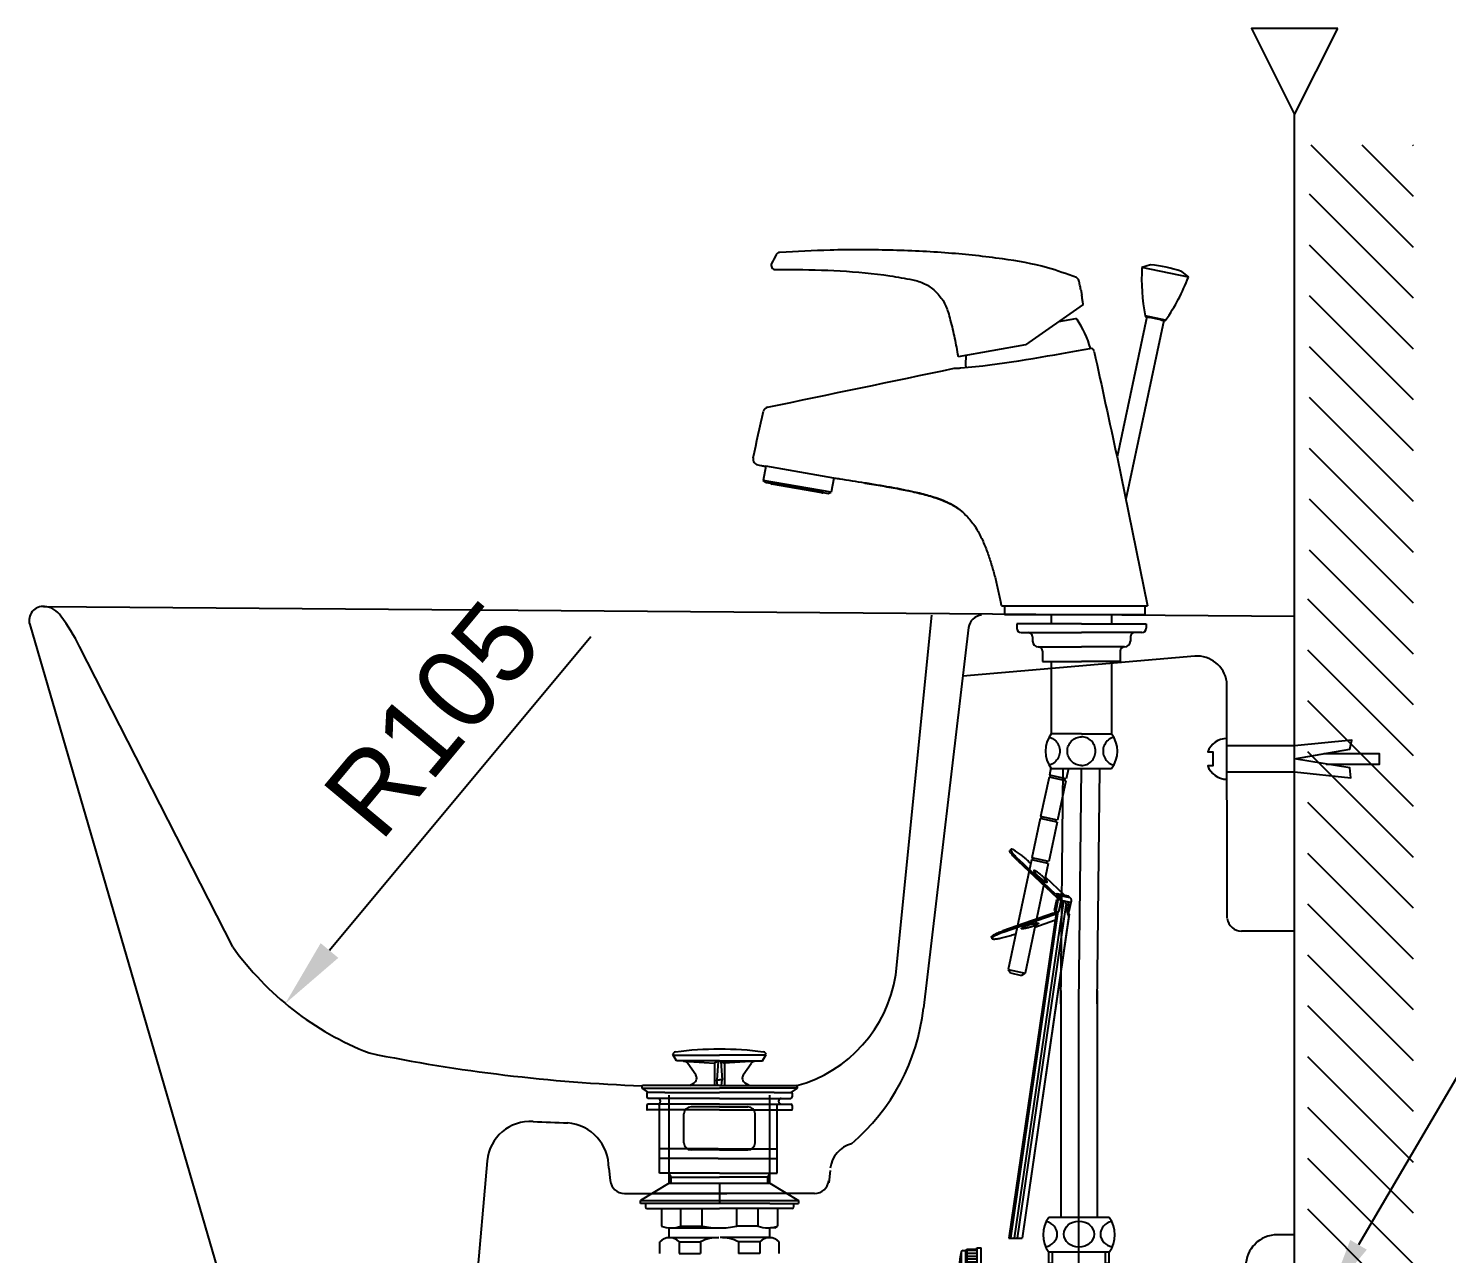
# Model space of a CAD drawing. Header units: millimetres. Extents: x 9101 to 11526, y -274 to 3156.
# Drawn here: x 10554.7 to 11047.8, y 1092 to 1518.1 of the extents above; entities that cross this region are included whole.
import ezdxf
from ezdxf.lldxf.tags import DXFTag

# ---------------------------------------------------------------- set-up
doc = ezdxf.new("R2010")
doc.units = ezdxf.units.MM
doc.header["$LTSCALE"] = 0.2
for name, color, linetype in [('1', 2, 'CENTER'), ('2', 2, 'HIDDEN'), ('3', 3, 'Continuous'), ('6', 6, 'Continuous'), ('7', 7, 'Continuous'), ('DEFAULT', 7, 'Continuous'), ('MAIN', 7, 'Continuous')]:
    doc.layers.add(name, color=color, linetype=linetype)
doc.styles.add('h', font='', dxfattribs={"height": 28})
doc.styles.get('h').set_extended_font_data('Haansoft Batang')
tags = doc.linetypes.add('CENTER', pattern=[50.8, 31.75, -6.35, 6.35, -6.35]).pattern_tags.tags
tags[10:11] = [DXFTag(74, 4), DXFTag(75, 0), DXFTag(340, '0'), DXFTag(46, 1.0), DXFTag(50, 0.0), DXFTag(44, 0.0), DXFTag(45, 0.0)]
tags[8:9] = [DXFTag(74, 4), DXFTag(75, 0), DXFTag(340, '0'), DXFTag(46, 1.0), DXFTag(50, 0.0), DXFTag(44, 0.0), DXFTag(45, 0.0)]
tags[6:7] = [DXFTag(74, 4), DXFTag(75, 0), DXFTag(340, '0'), DXFTag(46, 1.0), DXFTag(50, 0.0), DXFTag(44, 0.0), DXFTag(45, 0.0)]
tags[4:5] = [DXFTag(74, 4), DXFTag(75, 0), DXFTag(340, '0'), DXFTag(46, 1.0), DXFTag(50, 0.0), DXFTag(44, 0.0), DXFTag(45, 0.0)]
tags = doc.linetypes.add('HIDDEN', pattern=[9.525, 6.35, -3.175]).pattern_tags.tags
tags[6:7] = [DXFTag(74, 4), DXFTag(75, 0), DXFTag(340, '0'), DXFTag(46, 1.0), DXFTag(50, 0.0), DXFTag(44, 0.0), DXFTag(45, 0.0)]
tags[4:5] = [DXFTag(74, 4), DXFTag(75, 0), DXFTag(340, '0'), DXFTag(46, 1.0), DXFTag(50, 0.0), DXFTag(44, 0.0), DXFTag(45, 0.0)]
doc.dimstyles.new('AM_ISO$4', dxfattribs={"dimtxt": 28, "dimasz": 24, "dimexe": 10, "dimexo": 0, "dimgap": 10, "dimtad": 1, "dimdec": 0, "dimdsep": 46, "dimtxsty": 'h', "dimcen": -5, "dimclrd": 256, "dimclre": 256, "dimclrt": 256, "dimadec": 0, "dimazin": 2, "dimtp": 0.1, "dimtm": 0.1, "dimtfac": 0.71, "dimtdec": 0, "dimtmove": 0, "dimatfit": 3, "dimfxl": 0, "dimlwd": -1, "dimlwe": -1, "dimarcsym": 0})

# ---------------------------------------------------------------- blocks, each defined once
blk = doc.blocks.new('A$C23220288')
at = {"layer": '6', "color": 0}
for p, q in [((45.53, 145), (45.53, 66)), ((51.88, 15.29), (51.88, 145)), ((58.23, 145), (58.23, 66)), ((58.23, 66), (41.38, 66)), ((62.38, 66), (58.23, 66)), ((126.88, 60), (120.88, 60)), ((126.88, 0), (126.88, 60)), ((11.56, 54.5), (12.38, 54.5)), ((12.38, 54.5), (12.88, 55)), ((12.38, 54.5), (12.38, 30)), ((12.88, 55), (12.88, 30)), ((12.88, 55), (16.08, 55)), ((12.88, 54.59), (16.38, 54.59)), ((16.38, 55.5), (17.88, 55.5)), ((16.38, 55.3), (16.38, 55.5)), ((16.38, 55.3), (16.38, 30)), ((17.88, 54.5), (17.88, 55.5)), ((17.88, 30), (17.88, 54.5)), ((10.97, 54), (10.97, 30)), ((12.88, 53.59), (16.38, 53.59)), ((12.88, 52.59), (16.38, 52.59)), ((12.88, 51.59), (16.38, 51.59)), ((12.88, 50.59), (16.38, 50.59)), ((12.88, 49.59), (16.38, 49.59)), ((41.38, 46.5), (41.38, 54)), ((62.38, 54), (41.38, 54)), ((42.63, 50), (41.38, 50)), ((42.63, 50), (41.38, 47.83)), ((42.63, 50), (42.63, 54)), ((61.13, 50), (61.13, 54)), ((62.38, 50), (61.13, 50)), ((61.13, 50), (62.38, 47.83)), ((62.38, 46.09), (62.38, 54)), ((12.88, 48.59), (16.38, 48.59)), ((12.88, 47.59), (16.38, 47.59)), ((12.88, 46.59), (16.38, 46.59)), ((12.88, 45.59), (16.38, 45.59)), ((12.88, 44.59), (16.38, 44.59)), ((109.88, 49), (109.88, 11)), ((12.88, 43.59), (16.38, 43.59)), ((12.88, 42.59), (16.38, 42.59)), ((12.88, 41.59), (16.38, 41.59)), ((12.88, 40.59), (16.38, 40.59)), ((12.88, 39.59), (16.38, 39.59)), ((27.86, 41.32), (27.3, 40.36)), ((35.97, 42), (35.97, 42.72)), ((35.97, 18), (35.97, 42)), ((36.88, 42), (35.97, 42)), ((36.88, 41.25), (35.97, 41.25)), ((36.88, 41.25), (38.18, 42.19)), ((36.88, 41.25), (36.88, 42)), ((79.88, 39.25), (79.88, 42)), ((109.88, 40.25), (79.88, 40.25)), ((137.88, 40.25), (126.88, 40.25)), ((126.88, 39.63), (126.88, 20.37)), ((128.38, 39.25), (127.38, 40.25)), ((128.38, 19.75), (128.38, 40.25)), ((138.88, 39.25), (137.88, 40.25)), ((12.88, 38.59), (16.38, 38.59)), ((12.88, 37.59), (16.38, 37.59)), ((12.88, 36.59), (16.38, 36.59)), ((12.88, 35.59), (16.38, 35.59)), ((12.88, 34.59), (16.38, 34.59)), ((22.97, 34.75), (17.88, 34.75)), ((22.97, 35.73), (22.97, 34.75)), ((22.97, 34.75), (22.97, 25.25)), ((79.88, 39.25), (79.88, 20.75)), ((128.38, 39.25), (138.88, 39.25)), ((138.76, 20.75), (138.76, 39.25)), ((150.42, 30), (0, 30)), ((10.97, 6), (10.97, 30)), ((12.38, 5.5), (12.38, 30)), ((12.88, 33.59), (16.38, 33.59)), ((12.88, 32.59), (16.38, 32.59)), ((12.88, 31.59), (16.38, 31.59)), ((12.88, 30.59), (16.38, 30.59)), ((12.88, 5), (12.88, 30)), ((16.38, 4.7), (16.38, 30)), ((17.88, 4.5), (17.88, 30)), ((12.88, 29.41), (16.38, 29.41)), ((12.88, 28.41), (16.38, 28.41)), ((12.88, 27.41), (16.38, 27.41)), ((12.88, 26.41), (16.38, 26.41)), ((12.88, 25.41), (16.38, 25.41)), ((22.97, 25.25), (17.88, 25.25)), ((22.97, 24.27), (22.97, 25.25)), ((12.88, 24.41), (16.38, 24.41)), ((12.88, 23.41), (16.38, 23.41)), ((12.88, 22.41), (16.38, 22.41)), ((12.88, 21.41), (16.38, 21.41)), ((12.88, 20.41), (16.38, 20.41)), ((79.88, 18), (79.88, 20.75)), ((109.88, 19.75), (79.88, 19.75)), ((79.88, 19.75), (79.88, 19.57)), ((137.88, 19.75), (126.88, 19.75)), ((127.38, 19.75), (128.38, 20.75)), ((128.38, 20.75), (138.88, 20.75)), ((137.88, 19.75), (138.88, 20.75)), ((12.88, 19.41), (16.38, 19.41)), ((12.88, 18.41), (16.38, 18.41)), ((12.88, 17.41), (16.38, 17.41)), ((12.88, 16.41), (16.38, 16.41)), ((12.88, 15.41), (16.38, 15.41)), ((27.86, 18.68), (27.3, 19.64)), ((36.88, 18.75), (35.97, 18.75)), ((35.97, 17.28), (35.97, 18)), ((39.59, 18), (35.97, 18)), ((36.88, 18), (36.88, 18.75)), ((36.88, 18.75), (38.18, 18)), ((79.88, 18), (79.88, 19.57)), ((12.88, 14.41), (16.38, 14.41)), ((12.88, 13.41), (16.38, 13.41)), ((12.88, 12.41), (16.38, 12.41)), ((12.88, 11.41), (16.38, 11.41)), ((12.88, 10.41), (16.38, 10.41)), ((11.56, 5.5), (12.38, 5.5)), ((12.38, 5.5), (12.88, 5)), ((12.88, 9.41), (16.38, 9.41)), ((12.88, 8.41), (16.38, 8.41)), ((12.88, 7.41), (16.38, 7.41)), ((12.88, 6.41), (16.38, 6.41)), ((12.88, 5.41), (16.38, 5.41)), ((12.88, 5), (16.08, 5)), ((16.38, 4.5), (16.38, 4.7)), ((16.38, 4.5), (17.88, 4.5)), ((120.88, 0), (126.88, 0))]:
    blk.add_line(p, q, dxfattribs=at)
for centre, radius, start, end in [((49.38, 60), 10, 143.1301, 216.8699), ((54.38, 60), 10, 323.1301, 36.8699), ((120.88, 49), 11, 90, 180), ((11.56, 53.8), 0.7, 90, 170.5066), ((16.08, 55.3), 0.3, 270, 0), ((153.88, 30), 145, 170.5066, 178.0569), ((36.88, 46.5), 4.5, 270, 0), ((66.38, 46.09), 4, 180, 277.7117), ((15.18, 47.36), 14, 303.8098, 330), ((32.49, 38.64), 5.36, 49.5694, 150), ((63.59, 66.73), 24.83, 277.7117, 290.9661), ((74.98, 37.01), 7, 45.4871, 110.9661), ((20.14, 29.95), 14, 141.7859, 179.7527), ((153.88, 30), 145, 178.0569, 189.4934), ((20.14, 30.08), 14, 180.2473, 218.2141), ((15.18, 12.64), 14, 30, 56.1902), ((32.49, 21.36), 5.36, 210, 310.4306), ((39.59, -20), 38, 80.6952, 90), ((51.88, 55), 38, 260.6952, 280.7373), ((63.59, -6.73), 24.83, 69.0339, 100.7373), ((74.98, 22.99), 7, 249.0339, 314.5), ((120.88, 11), 11, 180, 270), ((11.56, 6.2), 0.7, 189.4934, 270), ((16.08, 4.7), 0.3, 0, 90)]:
    blk.add_arc(centre, radius, start, end, dxfattribs=at)
for centre, major_axis, ratio, start_param, end_param in [((39.11, 60.23), (-5.23, 0), 0.866391, 1.800504, 4.443058), ((64.56, 60.23), (5.23, 0), 0.866391, 1.824119, 4.49897), ((32.2, 43.59), (0, 5.4), 0.478204, 1.649187, 4.692658), ((76.32, 42.5), (0, 5.22), 0.46009, 1.292018, 4.793095), ((32.2, 16.68), (0, 5.4), 0.478204, 4.6817, 7.825213), ((76.32, 17.59), (0, 5.22), 0.46009, 4.613779, 8.15122)]:
    blk.add_ellipse(centre, major_axis=major_axis, ratio=ratio, start_param=start_param, end_param=end_param, dxfattribs=at)
for centre, major_axis, ratio in [((51.88, 60.23), (5.23, 0), 0.866391), ((32.2, 30), (0, -5.4), 0.478204), ((76.32, 30), (0, -5.22), 0.46009)]:
    blk.add_ellipse(centre, major_axis=major_axis, ratio=ratio, dxfattribs=at)
blk = doc.blocks.new('*D26')
at = {"linetype": 'ByBlock'}
blk.add_line((10750.3, 1306.51), (10659.37, 1197.38), dxfattribs=at)
blk.add_solid([(10656.3, 1199.94), (10662.44, 1194.82), (10644, 1178.94)])
at = {"layer": 'Defpoints', "color": 0}
for p in [(10711.33, 1259.73, 0), (10644, 1178.94, 0)]:
    blk.add_point(p, dxfattribs=at)
at = {"insert": (10695.16, 1277.82), "char_height": 28, "attachment_point": 5, "rotation": 50.1955, "style": 'h'}
blk.add_mtext('R105', dxfattribs=at)

msp = doc.modelspace()

# ---------------------------------------------------------------- linework, layer by layer
for p, q in [((10555.11, 1310.71), (10664.57, 935.41, 0)), ((10913.64, 1178.87), (10914.51, 1260.71)), ((10919.99, 1178.87), (10920.86, 1260.71)), ((10926.34, 1178.87), (10927.21, 1260.71)), ((10777.49, 1116.43), (10812.49, 1116.43)), ((10794.99, 1116.43), (10794.99, 1109.43)), ((10767.49, 1110.43), (10822.49, 1110.43)), ((10794.99, 1110.43), (10794.99, 1109.43)), ((10822.49, 1110.43), (10822.49, 1109.43)), ((10895.66, 1097.37), (10900.25, 1097.37))]:
    msp.add_line(p, q)
for points in [[(10559.86, 1317.04), (10994.99, 1313.62)], [(10971.42, 1259.53), (10989.81, 1259.53), (10994.89, 1259.53), (11014.5, 1257.39), (11014.17, 1260.89), (10994.89, 1264.03), (11014.17, 1267.42), (11014.83, 1270.56), (10994.89, 1268.53), (10989.81, 1268.53), (10971.42, 1268.53)], [(11005.97, 1262.23), (11024.5, 1262.23), (11024.45, 1265.83), (11005.11, 1265.83)]]:
    msp.add_lwpolyline(points)
msp.add_lwpolyline([(10971.42, 1256.92), (10971.42, 1271.1, 0.316317), (10964.75, 1266.41), (10966.53, 1266.41), (10966.53, 1261.61), (10964.75, 1261.61, 0.316317)], format="xyb", close=True)
at = {"extrusion": (-1.43129e-05, -0.000245887, 1)}
msp.add_arc((10559.86, 1312.1, -0.47), 4.95, 85.3165, 196.2465, dxfattribs=at)
for centre, radius, start, end in [((10559.76, 1309.69, 0), 7.35, 32.4633, 86.0847), ((10512.55, 1273.29, 0), 66.94, 26.4559, 37.0673)]:
    msp.add_arc(centre, radius, start, end)
at = {"layer": '1', "color": 7, "linetype": 'ByBlock'}
msp.add_line((11076.05, 1195.52), (11017.22, 1095.03), dxfattribs=at)
at = {"layer": '1', "color": 0}
msp.add_line((10818.33, 1112.93), (10771.66, 1112.93), dxfattribs=at)
at = {"layer": '1', "color": 7}
msp.add_solid([(11020.1, 1093.35), (11014.34, 1096.72), (11007.12, 1077.78)], dxfattribs=at)
at = {"layer": '2', "color": 0}
for p, q in [((10868.7, 1314.05, 0), (10856.25, 1188.88, 0)), ((10881.62, 1309.67), (10865.92, 1177.29, 0)), ((10625.72, 1198.65), (10572.48, 1303.11, 0)), ((10960.27, 1299.76), (10879.61, 1292.75)), ((10774.07, 1119.93, 0), (10774.07, 1143.62, 0)), ((10815.07, 1119.93, 0), (10815.07, 1143.62, 0)), ((10794.57, 1128.39), (10774.07, 1128.39)), ((10794.57, 1125.08, 0), (10774.07, 1125.08, 0)), ((10794.57, 1128.39), (10815.07, 1128.39)), ((10794.57, 1125.08, 0), (10815.07, 1125.08, 0)), ((10714.23, 1124.28, 0), (10698.09, 943.52, 0.1)), ((10756.46, 1121.64, 0), (10756.97, 1117.35, 0)), ((10794.99, 1119.93, 0), (10774.07, 1119.93, 0)), ((10794.99, 1119.93, 0), (10815.07, 1119.93, 0)), ((10833.52, 1120.87, 0), (10833.02, 1116.59, 0)), ((10761.93, 1112.93, 0), (10777, 1112.93, 0)), ((10777, 1112.93, 0), (10797.5, 1112.93, 0)), ((10818, 1112.93, 0), (10797.5, 1112.93, 0)), ((10828.05, 1112.93, 0), (10818, 1112.93, 0))]:
    msp.add_line(p, q, dxfattribs=at)
at = {"layer": '2', "color": 0, "linetype": 'ByBlock'}
for p, q in [((10971.57, 1208.58), (10971.39, 1290.78)), ((10994.99, 1204.16), (10976.54, 1204.11))]:
    msp.add_line(p, q, dxfattribs=at)
at = {"layer": '2', "color": 0}
for centre, radius, start, end in [((10886.57, 1309.02), 5, 94.9697, 172.5686), ((10711.33, 1259.73, 0), 105.16, 215.512, 248.6896), ((10809.44, 1196.1, 0), 47.37, 285.1685, 351.2247), ((10793.37, 1185.58, 0), 73.03, 310.6069, 353.4776), ((10789.32, 1728.03, 0), 578.08, 258.40286, 267.89737), ((10729.17, 1122.92, 0), 15, 86.2198, 174.7716), ((10880.1, 5020.39, 0), 3885.4, 267.78835, 267.96594), ((10740.87, 1121.9, 0), 15.59, 359.0269, 85.1486), ((10843.45, 1120.47, 0), 10, 104.8012, 173.3245), ((10761.93, 1117.93, 0), 5, 186.6755, 270), ((10828.05, 1117.93, 0), 5, 270, 353.3245)]:
    msp.add_arc(centre, radius, start, end, dxfattribs=at)
at = {"layer": '2', "color": 0, "linetype": 'ByBlock'}
for centre, radius, start, end in [((10960.96, 1289.24), 10.54, 8.3555, 93.7629), ((10976.54, 1209.11), 5, 186.6044, 270)]:
    msp.add_arc(centre, radius, start, end, dxfattribs=at)
at = {"layer": '3', "color": 0}
for p, q in [((10779.99, 1159.06, 0), (10778.76, 1161.2, 0)), ((10778.88, 1161, 0), (10794.99, 1161, 0)), ((10794.99, 1159.06, 0), (10779.99, 1159.06, 0)), ((10794.99, 1159.06, 0), (10793.24, 1158.18, 0)), ((10811.11, 1161, 0), (10794.99, 1161, 0)), ((10794.99, 1159.06, 0), (10809.99, 1159.06, 0)), ((10794.99, 1159.06, 0), (10796.74, 1158.18, 0)), ((10809.99, 1159.06, 0), (10811.22, 1161.2, 0)), ((10782.51, 1158.88, 0), (10793.24, 1158.18, 0)), ((10786.72, 1154.19, 0), (10784, 1158.04, 0)), ((10793.24, 1158.18, 0), (10793.24, 1150.46, 0)), ((10794.47, 1158.8, 0), (10794.04, 1152.39, 0)), ((10795.51, 1158.8, 0), (10795.94, 1152.39, 0)), ((10807.48, 1158.88, 0), (10796.74, 1158.18, 0)), ((10796.74, 1158.18, 0), (10796.74, 1150.46, 0)), ((10803.27, 1154.19, 0), (10805.98, 1158.04, 0)), ((10767.99, 1150.06, 0), (10767.99, 1149.46, 0)), ((10767.99, 1149.46, 0), (10794.99, 1149.46, 0)), ((10767.99, 1149.46, 0), (10770.13, 1147.96, 0)), ((10777.69, 1150.46, 0), (10768.39, 1150.46, 0)), ((10794.99, 1150.46, 0), (10777.69, 1150.46, 0)), ((10784.64, 1150.46, 0), (10786.08, 1151.3, 0)), ((10794.24, 1150.46, 0), (10794.04, 1152.42, 0)), ((10794.04, 1152.42, 0), (10794.99, 1152.42, 0)), ((10795.94, 1152.42, 0), (10794.99, 1152.42, 0)), ((10794.99, 1150.46, 0), (10812.29, 1150.46, 0)), ((10821.99, 1149.46, 0), (10794.99, 1149.46, 0)), ((10795.74, 1150.46, 0), (10795.94, 1152.42, 0)), ((10805.35, 1150.46, 0), (10803.9, 1151.3, 0)), ((10812.29, 1150.46, 0), (10821.59, 1150.46, 0)), ((10821.99, 1149.46, 0), (10819.85, 1147.96, 0)), ((10821.99, 1150.06, 0), (10821.99, 1149.46, 0)), ((10769.69, 1147.76, 0), (10769.69, 1146.46, 0)), ((10775.99, 1147.96, 0), (10769.89, 1147.96, 0)), ((10794.99, 1145.96, 0), (10770.19, 1145.96, 0)), ((10775.99, 1147.96, 0), (10794.99, 1147.96, 0)), ((10777.49, 1116.43, 0), (10777.49, 1147.03, 0)), ((10813.99, 1147.96, 0), (10794.99, 1147.96, 0)), ((10794.99, 1145.96, 0), (10819.79, 1145.96, 0)), ((10812.49, 1116.43, 0), (10812.49, 1147.03, 0)), ((10813.99, 1147.96, 0), (10820.09, 1147.96, 0)), ((10820.29, 1147.76, 0), (10820.29, 1146.46, 0)), ((10769.69, 1143.46, 0), (10769.69, 1142.16, 0)), ((10794.99, 1141.96, 0), (10769.89, 1141.96, 0)), ((10794.99, 1143.96, 0), (10770.19, 1143.96, 0)), ((10782.62, 1130.53, 0), (10782.62, 1140.53, 0)), ((10794.99, 1143.03, 0), (10785.12, 1143.03, 0)), ((10794.99, 1143.96, 0), (10819.79, 1143.96, 0)), ((10794.99, 1143.03, 0), (10804.87, 1143.03, 0)), ((10794.99, 1141.96, 0), (10820.09, 1141.96, 0)), ((10807.37, 1130.53, 0), (10807.37, 1140.53, 0)), ((10820.29, 1143.46, 0), (10820.29, 1142.16, 0)), ((10794.99, 1128.03, 0), (10785.12, 1128.03, 0)), ((10794.99, 1128.03, 0), (10804.87, 1128.03, 0)), ((10778.19, 1118.53, 0), (10777.49, 1119.74, 0)), ((10811.79, 1118.53, 0), (10812.49, 1119.74, 0)), ((10777.49, 1116.43), (10767.49, 1110.43)), ((10777.49, 1118.53, 0), (10794.99, 1118.53, 0)), ((10778.19, 1116.43, 0), (10778.19, 1118.53, 0)), ((10812.49, 1118.53, 0), (10794.99, 1118.53, 0)), ((10811.79, 1116.43, 0), (10811.79, 1118.53, 0)), ((10812.49, 1116.43), (10822.49, 1110.43)), ((10767.49, 1109.43), (10767.49, 1110.43)), ((10777.49, 1109.43), (10767.49, 1109.43)), ((10769.3, 1109.43), (10769.3, 1108.13)), ((10769.8, 1107.63), (10774.8, 1107.63)), ((10774.8, 1107.63), (10794.99, 1107.63)), ((10774.8, 1107.63), (10774.8, 1101.51)), ((10812.49, 1109.43), (10777.49, 1109.43)), ((10781.57, 1101.51), (10781.57, 1107.63)), ((10788.98, 1101.51), (10788.98, 1107.63)), ((10815.18, 1107.63), (10794.99, 1107.63)), ((10801.01, 1101.51), (10801.01, 1107.63)), ((10808.41, 1101.51), (10808.41, 1107.63)), ((10812.49, 1109.43), (10822.49, 1109.43)), ((10820.18, 1107.63), (10815.18, 1107.63)), ((10815.18, 1107.63), (10815.18, 1101.51)), ((10820.68, 1109.43), (10820.68, 1108.13)), ((10777.2, 1100.93), (10794.99, 1100.93)), ((10777.49, 1097.52), (10777.49, 1100.93)), ((10781.57, 1101.51), (10788.98, 1101.51)), ((10808.41, 1101.51), (10801.01, 1101.51)), ((10812.49, 1097.52), (10812.49, 1100.93)), ((10814.18, 1100.93), (10812.78, 1100.93)), ((10814.18, 1100.93), (10815.18, 1101.51)), ((10774.25, 1091.97), (10774.25, 1096.08)), ((10777.64, 1097.53), (10794.75, 1097.53)), ((10781.02, 1096.08), (10781.02, 1091.97)), ((10781.02, 1096.08), (10788.42, 1096.08)), ((10788.42, 1096.08), (10788.42, 1091.97)), ((10812.35, 1097.53), (10795.24, 1097.53)), ((10808.96, 1096.08), (10801.56, 1096.08)), ((10801.56, 1096.08), (10801.56, 1091.97)), ((10808.96, 1096.08), (10808.96, 1091.97)), ((10815.74, 1091.97), (10815.74, 1096.08)), ((10781.02, 1091.97), (10788.42, 1091.97)), ((10808.96, 1091.97), (10801.56, 1091.97))]:
    msp.add_line(p, q, dxfattribs=at)
for centre, radius, start, end in [((10779.84, 1161, 0), 1.1, 97.3204, 169.4262), ((10794.99, 1043.06, 0), 120, 90, 97.3204), ((10794.99, 1043.06, 0), 120, 82.6796, 90), ((10810.14, 1161, 0), 1.1, 10.5738, 82.6796), ((10782.36, 1156.89, 0), 2, 35.2023, 86.2618), ((10785.08, 1153.03, 0), 2, 300, 35.2023), ((10804.9, 1153.03, 0), 2, 144.7977, 240), ((10807.62, 1156.89, 0), 2, 93.7382, 144.7977), ((10768.39, 1150.06, 0), 0.4, 90, 180), ((10821.59, 1150.06, 0), 0.4, 0, 90), ((10769.89, 1147.76, 0), 0.2, 90, 180), ((10770.19, 1146.46, 0), 0.5, 180, 270), ((10773.49, 1144.96, 0), 1, 270, 90), ((10816.49, 1144.96, 0), 1, 90, 270), ((10819.79, 1146.46, 0), 0.5, 270, 0), ((10820.09, 1147.76, 0), 0.2, 0, 90), ((10770.19, 1143.46, 0), 0.5, 90, 180), ((10769.89, 1142.16, 0), 0.2, 180, 270), ((10785.12, 1140.53, 0), 2.5, 90, 180), ((10804.87, 1140.53, 0), 2.5, 0, 90), ((10819.79, 1143.46, 0), 0.5, 0, 90), ((10820.09, 1142.16, 0), 0.2, 270, 0), ((10785.12, 1130.53, 0), 2.5, 180, 270), ((10804.87, 1130.53, 0), 2.5, 270, 0), ((10769.8, 1108.13), 0.5, 180, 270), ((10820.18, 1108.13), 0.5, 270, 0), ((10778.19, 1111.11), 10.18, 250.5679, 289.4321), ((10794.8, 1130.38), 29.46, 258.5956, 270.3737), ((10795.18, 1130.38), 29.46, 269.6263, 281.4044), ((10811.8, 1111.11), 10.18, 250.5679, 289.4321), ((10777.64, 1092.82), 4.7, 43.9409, 136.0591), ((10794.53, 1083.92), 13.61, 89.0643, 116.6472), ((10795.46, 1083.92), 13.61, 63.3528, 90.9357), ((10812.35, 1092.82), 4.7, 43.9409, 136.0591)]:
    msp.add_arc(centre, radius, start, end, dxfattribs=at)
at = {"layer": '7'}
for p, q in [((10944.89, 1435.8), (10941.89, 1434.91)), ((10944.89, 1435.8), (10944.92, 1435.8)), ((10958.03, 1431.48), (10941.89, 1434.91)), ((10955.62, 1433.52), (10955.65, 1433.52)), ((10955.65, 1433.52), (10958.03, 1431.48)), ((10920.67, 1427.23), (10921.01, 1425.26)), ((10921.51, 1422.05), (10901.45, 1408)), ((10918.82, 1417.05), (10912.89, 1416.01)), ((10943.59, 1417.68), (10933.25, 1369)), ((10949.46, 1416.43), (10936.26, 1354.3)), ((10950.14, 1416.6), (10943.04, 1418.11)), ((10943.43, 1417.71), (10944.57, 1417.47)), ((10948.48, 1416.64), (10944.57, 1417.47)), ((10948.48, 1416.64), (10949.63, 1416.4)), ((10901.45, 1408), (10877.95, 1403.86)), ((10919.08, 1405.93), (10924.42, 1406.87)), ((10933.25, 1369), (10943.86, 1317.21)), ((10811.07, 1365.8), (10810.2, 1360.88)), ((10834.71, 1361.65), (10811.07, 1365.8)), ((10834.71, 1361.65), (10833.84, 1356.71)), ((10835.2, 1361.56), (10834.71, 1361.65)), ((10811.09, 1360.14), (10810.2, 1360.88)), ((10833.84, 1356.71), (10810.2, 1360.88)), ((10811.09, 1360.14), (10812.81, 1359.84)), ((10831.03, 1356.62), (10812.81, 1359.84)), ((10830.6, 1356.5), (10813.17, 1359.57)), ((10831.03, 1356.62), (10832.75, 1356.32)), ((10832.75, 1356.32), (10833.84, 1356.71)), ((10893.08, 1317.21), (10892.98, 1317.68)), ((10893.08, 1317.21), (10922.24, 1317.21)), ((10894.08, 1317.21), (10894.08, 1314.21)), ((10922.24, 1317.21), (10943.86, 1317.21)), ((10942.86, 1317.21), (10942.86, 1314.21)), ((10894.08, 1314.21), (10921.6, 1314.21)), ((10910.36, 1314.21), (10910.36, 1310.93)), ((10921.6, 1314.21), (10942.86, 1314.21)), ((10931.36, 1314.21), (10931.36, 1310.93)), ((10898.36, 1310.93), (10898.36, 1309.43)), ((10920.86, 1310.93), (10898.36, 1310.93)), ((10899.86, 1307.93), (10902.36, 1307.93)), ((10902.36, 1307.93), (10920.86, 1307.93)), ((10920.86, 1310.93), (10943.36, 1310.93)), ((10939.36, 1307.93), (10920.86, 1307.93)), ((10941.86, 1307.93), (10939.36, 1307.93)), ((10943.36, 1310.93), (10943.36, 1309.43)), ((10903.86, 1306.43), (10903.86, 1304.93)), ((10905.86, 1302.93), (10920.86, 1302.93)), ((10935.86, 1302.93), (10920.86, 1302.93)), ((10937.86, 1306.43), (10937.86, 1304.93)), ((10907.36, 1301.43), (10907.36, 1297.93)), ((10907.36, 1297.93), (10920.86, 1297.93)), ((10910.36, 1297.93), (10910.36, 1272.71)), ((10934.36, 1297.93), (10920.86, 1297.93)), ((10931.36, 1297.93), (10931.36, 1272.71)), ((10934.36, 1301.43), (10934.36, 1297.93)), ((10920.86, 1272.71), (10910.36, 1272.71)), ((10920.86, 1272.71), (10931.36, 1272.71)), ((10909.58, 1257.65), (10906.67, 1243.96)), ((10915.45, 1256.41), (10909.58, 1257.65)), ((10910.26, 1260.85), (10909.72, 1258.34)), ((10915.59, 1257.09), (10909.72, 1258.34)), ((10910.07, 1257.55), (10910.21, 1258.23)), ((10910.36, 1260.71), (10931.36, 1260.71)), ((10916.36, 1260.71), (10915.59, 1257.09)), ((10915.45, 1256.41), (10912.54, 1242.71)), ((10914.96, 1256.51), (10915.1, 1257.19)), ((10906.52, 1243.27), (10903.61, 1229.58)), ((10912.39, 1242.03), (10906.52, 1243.27)), ((10912.54, 1242.71), (10906.67, 1243.96)), ((10907.01, 1243.17), (10907.16, 1243.86)), ((10912.39, 1242.03), (10909.48, 1228.33)), ((10911.9, 1242.13), (10912.05, 1242.82)), ((10903.47, 1228.9), (10895.36, 1190.75)), ((10896.28, 1232.53), (10895.95, 1232.15)), ((10899.03, 1228.99), (10898.71, 1228.61)), ((10898.71, 1228.61), (10912.35, 1215.79)), ((10911.95, 1216.85), (10899.03, 1228.99)), ((10903.2, 1227.66), (10902.6, 1228.23)), ((10909.33, 1227.65), (10903.47, 1228.9)), ((10909.48, 1228.33), (10903.61, 1229.58)), ((10903.96, 1228.79), (10904.1, 1229.48)), ((10908.85, 1227.75), (10908.99, 1228.44)), ((10909.33, 1227.65), (10901.23, 1189.5)), ((10914.91, 1216.67), (10908.32, 1222.86)), ((10897.61, 1097.37), (10914.75, 1214.56)), ((10912.15, 1214.95), (10911.35, 1211.19)), ((10912.28, 1217.23), (10911.89, 1216.78)), ((10911.89, 1216.78), (10912.5, 1216.21)), ((10912.7, 1214.84), (10911.9, 1211.07)), ((10912.95, 1214.78), (10912.15, 1214.95)), ((10912.28, 1217.23), (10916.2, 1216.39)), ((10912.89, 1216.65), (10912.28, 1217.23)), ((10912.93, 1216.62), (10912.77, 1215.86)), ((10912.89, 1216.65), (10916.81, 1215.82)), ((10912.98, 1210.84), (10913.82, 1214.76)), ((10917.17, 1214.04), (10913.78, 1214.76)), ((10916.81, 1215.82), (10916.2, 1216.39)), ((10917.15, 1214.05), (10916.49, 1210.94)), ((10916.49, 1210.75), (10917.19, 1214.04)), ((10911.19, 1210.34), (10893.52, 1204.18)), ((10893.66, 1203.7), (10911.34, 1209.87)), ((10912.13, 1211.03), (10895.66, 1097.37)), ((10912.69, 1210.91), (10896.23, 1097.37)), ((10898.65, 1097.37), (10915.54, 1213.14)), ((10916.48, 1209.59), (10900.25, 1097.37)), ((10916.61, 1210.07), (10900.29, 1097.37)), ((10911.86, 1209.75), (10911.34, 1209.87)), ((10911.35, 1211.19), (10912.98, 1210.84)), ((10916.52, 1210.09), (10916.61, 1210.07)), ((10893.52, 1204.18), (10893.66, 1203.7)), ((10904.63, 1205.53), (10911.46, 1207.91)), ((10889.56, 1202.06), (10889.7, 1201.59)), ((10897.23, 1202.95), (10898.01, 1203.22)), ((10895.36, 1190.75), (10901.23, 1189.5)), ((10895.36, 1190.75), (10896.13, 1189.56)), ((10896.13, 1189.56), (10900.04, 1188.73)), ((10901.23, 1189.5), (10900.04, 1188.73))]:
    msp.add_line(p, q, dxfattribs=at)
at = {"layer": '7', "color": 0, "extrusion": (0, 1, 0)}
for p, q in [((10794.99, 1145.77, -14.18), (10794.99, 1145.77, 445.82)), ((10794.99, 1145.77, 445.82), (10794.99, 1145.77, -14.18)), ((10794.99, 1145.77, -14.18), (10794.99, 1145.77, 445.82)), ((10794.99, 1145.77, 445.82), (10794.99, 1145.77, -14.18)), ((10794.99, 1145.77, 20), (10794.99, 1145.77, 0)), ((10794.99, 1145.77, 20), (10794.99, 1145.77, 0)), ((10794.99, 1145.77, 20), (10794.99, 1145.77, 0)), ((10794.99, 1145.77, 20), (10794.99, 1145.77, 0)), ((10794.99, 1145.77, -14.18), (10794.99, 1145.77, -14.18)), ((10794.99, 1145.77, -14.18), (10794.99, 1145.77, -14.18)), ((10794.99, 1145.77, -14.18), (10794.99, 1145.77, -14.18)), ((10794.99, 1145.77, -14.18), (10794.99, 1145.77, -14.18)), ((10794.99, 1145.77, 0), (10794.99, 1145.77, -14.18)), ((10794.99, 1145.77, 0), (10794.99, 1145.77, -14.18)), ((10794.99, 1145.77, 0), (10794.99, 1145.77, -14.18)), ((10794.99, 1145.77, 0), (10794.99, 1145.77, -14.18)), ((10794.99, 1145.77, 445.82), (10794.99, 1145.77, 445.82)), ((10794.99, 1145.77, 445.82), (10794.99, 1145.77, 445.82)), ((10794.99, 1145.77, 445.82), (10794.99, 1145.77, 445.82)), ((10794.99, 1145.77, 445.82), (10794.99, 1145.77, 445.82)), ((10794.99, 1145.77, 410.51), (10794.99, 1145.77, 445.82)), ((10794.99, 1145.77, 410.51), (10794.99, 1145.77, 445.82))]:
    msp.add_line(p, q, dxfattribs=at)
at = {"layer": '7'}
for points in [[(10909.61, 1271.57, -0.038645), (10910.32, 1271.33, -0.099233), (10911.91, 1270.25, -0.097724), (10912.97, 1268.63, -0.096683), (10913.35, 1266.71, -0.096683), (10912.97, 1264.79, -0.097724), (10911.91, 1263.18, -0.099233), (10910.32, 1262.09, -0.038645), (10909.61, 1261.86, -0.100326)], [(10920.86, 1261.71, -0.100326), (10918.99, 1262.09, -0.099233), (10917.39, 1263.18, -0.097724), (10916.33, 1264.79, -0.096683), (10915.96, 1266.71, -0.096683), (10916.33, 1268.63, -0.097724), (10917.39, 1270.25, -0.099233), (10918.99, 1271.33, -0.100326), (10920.86, 1271.71)], [(10920.86, 1261.71, 0.100326), (10922.73, 1262.09, 0.099233), (10924.32, 1263.18, 0.097724), (10925.38, 1264.79, 0.096683), (10925.75, 1266.71, 0.096683), (10925.38, 1268.63, 0.097724), (10924.32, 1270.25, 0.099233), (10922.73, 1271.33, 0.100326), (10920.86, 1271.71)], [(10932.1, 1271.57, 0.038645), (10931.39, 1271.33, 0.099233), (10929.8, 1270.25, 0.097724), (10928.74, 1268.63, 0.096683), (10928.37, 1266.71, 0.096683), (10928.74, 1264.79, 0.097724), (10929.8, 1263.18, 0.099233), (10931.39, 1262.09, 0.038645), (10932.1, 1261.86, 0.100326)]]:
    msp.add_lwpolyline(points, format="xyb", dxfattribs=at)
for centre, radius, start, end in [((10816.02, 1438.65), 1.5, 93.6966, 151.3141), ((10814.48, 1435.66), 1.5, 154.2972, 270.8052), ((10939.94, 1386.05), 50, 71.7204, 84.2796), ((10918.48, 1430.04), 1.5, 12.9441, 66.1922), ((11011.79, 1431.26), 70, 177.0153, 190.8327), ((10892.68, 1456.58), 70, 325.1673, 338.9847), ((10918.91, 1416.56), 0.5, 34.0977, 100), ((10890.34, 1397.22), 35, 15.8809, 34.0977), ((10943.53, 1418.2), 0.5, 190.8327, 258), ((10949.73, 1416.88), 0.5, 258, 325.1673), ((10923.35, 1405.18), 2, 12.5419, 57.7542), ((10915.58, 1401.67), 35, 175.6305, 182.5585), ((10812.17, 1384.34), 2, 103.7822, 164.229), ((10808.65, 1368.23), 2, 167.6446, 258.9831), ((10813.25, 1360.06), 0.5, 206.8699, 260), ((10830.69, 1356.99), 0.5, 260, 313.1301), ((10899.86, 1309.43), 1.5, 180, 270), ((10902.36, 1306.43), 1.5, 0, 90), ((10939.36, 1306.43), 1.5, 90, 180), ((10941.86, 1309.43), 1.5, 270, 0), ((10905.86, 1304.93), 2, 180, 270), ((10905.86, 1301.43), 1.5, 0, 90), ((10935.86, 1301.43), 1.5, 90, 180), ((10935.86, 1304.93), 2, 270, 0), ((10918.36, 1266.71), 10, 143.1301, 216.8699), ((10918.36, 1266.71), 10, 143.1301, 216.8699), ((10923.36, 1266.71), 10, 323.1301, 36.8699)]:
    msp.add_arc(centre, radius, start, end, dxfattribs=at)
for points in [[(10919.09, 1431.41), (10909, 1434.82), (10893.45, 1437.87), (10874.65, 1439.91), (10854.11, 1440.92), (10833.52, 1440.92), (10815.92, 1440.15)], [(10814.7, 1439.37), (10813.13, 1436.31)], [(10814.5, 1434.16), (10819.6, 1434.19), (10836.96, 1433.72), (10854.24, 1431.99), (10862.17, 1430.65)], [(10862.17, 1430.65), (10864.29, 1430.08), (10866.32, 1429.23), (10868.2, 1428.11), (10869.92, 1426.74), (10871.43, 1425.15), (10872.72, 1423.37), (10873.74, 1421.42), (10874.49, 1419.36)], [(10920.67, 1427.23), (10920.31, 1428.8), (10919.95, 1430.38)], [(10921.46, 1422.29), (10921.3, 1423.05), (10921.18, 1423.76), (10921.1, 1424.38), (10921.05, 1424.86), (10921.02, 1425.16), (10921.01, 1425.26)], [(10874.49, 1419.36), (10875.26, 1416.55), (10876.72, 1410.3), (10877.93, 1403.99), (10877.95, 1403.86)], [(10876.59, 1399.84), (10876.85, 1399.86), (10877.64, 1399.9), (10878.96, 1399.99), (10919.08, 1405.93)], [(10811.7, 1386.29), (10876.59, 1399.84)], [(10810.56, 1365.83), (10810.76, 1365.82), (10811.07, 1365.8)], [(10845.55, 1359.94), (10836.84, 1361.3), (10835.2, 1361.56)], [(10862.71, 1356.81), (10859, 1357.59), (10854.91, 1358.36), (10850.42, 1359.14), (10845.55, 1359.94)], [(10845.55, 1359.94), (10851.65, 1358.93), (10857.65, 1357.85), (10862.71, 1356.81)], [(10879.15, 1350.17), (10877.69, 1351.27), (10875.3, 1352.66), (10872.78, 1353.81), (10870.22, 1354.75), (10867.7, 1355.54), (10865.21, 1356.21), (10862.71, 1356.81)], [(10862.71, 1356.81), (10867.83, 1355.5), (10872.64, 1353.87), (10876.74, 1351.87), (10879.15, 1350.17)], [(10879.81, 1349.61), (10879.15, 1350.17)], [(10879.15, 1350.17), (10879.81, 1349.62)], [(10879.81, 1349.61), (10882.78, 1346.36), (10885.16, 1342.62), (10887.07, 1338.61), (10888.63, 1334.47), (10889.94, 1330.29), (10891.06, 1326.11), (10892.05, 1321.91), (10892.98, 1317.68)], [(10898.71, 1228.61), (10898.04, 1229.26), (10897.44, 1229.88), (10896.92, 1230.45), (10896.5, 1230.97), (10896.18, 1231.41), (10895.99, 1231.76), (10895.92, 1232.01), (10895.96, 1232.15)], [(10896.28, 1232.53), (10896.24, 1232.39), (10896.31, 1232.13), (10896.51, 1231.78), (10896.82, 1231.34), (10897.24, 1230.83), (10897.76, 1230.25), (10898.36, 1229.63), (10899.03, 1228.99)], [(10902.6, 1228.23), (10901.88, 1228.88), (10901.14, 1229.53), (10900.38, 1230.16), (10899.64, 1230.74), (10898.92, 1231.27), (10898.26, 1231.72), (10897.67, 1232.08), (10897.17, 1232.36), (10896.76, 1232.53), (10896.47, 1232.59), (10896.29, 1232.54), (10896.28, 1232.53)], [(10904.26, 1225.19), (10904.24, 1225.14), (10904.28, 1224.98), (10904.32, 1224.91)], [(10904.43, 1225.22), (10904.29, 1225.22), (10904.26, 1225.19)], [(10904.32, 1224.91), (10904.41, 1224.76), (10904.63, 1224.47), (10904.92, 1224.13), (10905.28, 1223.76), (10905.68, 1223.37), (10906.13, 1222.96), (10906.59, 1222.57), (10907.05, 1222.19), (10907.49, 1221.86), (10907.91, 1221.58), (10908.27, 1221.35), (10908.56, 1221.2), (10908.78, 1221.12)], [(10908.2, 1222.3), (10907.93, 1222.58), (10907.53, 1222.97), (10907.08, 1223.38), (10906.62, 1223.77), (10906.16, 1224.14), (10905.72, 1224.48), (10905.31, 1224.76), (10904.94, 1224.99), (10904.65, 1225.14), (10904.43, 1225.22)], [(10908.44, 1221.26), (10908.26, 1221.49), (10908.07, 1221.71)], [(10908.95, 1221.15), (10908.97, 1221.2), (10908.93, 1221.36), (10908.8, 1221.58), (10908.58, 1221.87), (10908.29, 1222.2), (10908.2, 1222.3)], [(10908.78, 1221.12), (10908.92, 1221.12), (10908.95, 1221.15)], [(10912.65, 1214.92), (10912.66, 1215.05), (10912.64, 1215.26), (10912.58, 1215.46), (10912.48, 1215.64), (10912.35, 1215.79)], [(10912.5, 1216.21), (10912.6, 1216.1), (10912.69, 1215.99), (10912.77, 1215.86)], [(10912.64, 1214.85), (10912.65, 1214.92)], [(10912.77, 1215.86), (10912.88, 1215.63), (10912.95, 1215.35), (10912.98, 1215.07), (10912.95, 1214.78)], [(10912.93, 1216.62), (10912.91, 1216.64), (10912.89, 1216.65)], [(10913.78, 1214.76), (10913.76, 1214.97), (10913.72, 1215.18), (10913.66, 1215.39), (10913.58, 1215.61), (10913.49, 1215.82), (10913.38, 1216.03), (10913.24, 1216.24), (10913.09, 1216.44), (10912.93, 1216.62)], [(10915.11, 1214.48), (10915.2, 1214.34), (10915.26, 1214.21), (10915.31, 1214.08), (10915.35, 1213.95), (10915.38, 1213.81), (10915.43, 1213.68), (10915.47, 1213.55), (10915.51, 1213.42), (10915.53, 1213.28), (10915.54, 1213.14)], [(10916.41, 1212.96), (10916.4, 1213.1), (10916.39, 1213.24), (10916.37, 1213.37), (10916.34, 1213.49), (10916.31, 1213.62), (10916.3, 1213.75), (10916.28, 1213.87), (10916.26, 1214), (10916.24, 1214.12), (10916.21, 1214.25)], [(10916.85, 1215.78), (10916.83, 1215.8), (10916.81, 1215.82)], [(10916.85, 1215.78), (10917, 1215.61), (10917.12, 1215.41), (10917.21, 1215.2), (10917.27, 1214.98), (10917.29, 1214.75), (10917.28, 1214.51), (10917.25, 1214.32)], [(10917.25, 1214.32), (10917.24, 1214.27), (10917.17, 1214.04)], [(10911.19, 1210.34), (10911.38, 1210.42), (10911.54, 1210.55), (10911.67, 1210.71), (10911.78, 1210.89), (10911.8, 1210.95)], [(10911.98, 1210.31), (10911.86, 1210.18), (10911.61, 1209.99), (10911.34, 1209.87)], [(10911.8, 1210.95), (10911.84, 1211.09)], [(10915.54, 1213.14), (10915.55, 1212.95), (10915.57, 1212.75), (10915.59, 1212.56), (10915.63, 1212.36), (10915.67, 1212.14), (10915.71, 1211.9), (10915.72, 1211.63), (10915.74, 1211.32), (10915.79, 1210.99), (10915.88, 1210.66), (10915.97, 1210.33), (10916.06, 1210.04), (10916.14, 1209.8), (10916.22, 1209.6), (10916.29, 1209.47), (10916.37, 1209.41), (10916.42, 1209.44), (10916.47, 1209.54), (10916.47, 1209.58)], [(10916.47, 1209.58), (10916.5, 1209.71), (10916.52, 1209.94), (10916.52, 1210.2), (10916.51, 1210.51), (10916.49, 1210.83), (10916.48, 1211.16), (10916.49, 1211.46), (10916.49, 1211.73), (10916.48, 1211.97), (10916.46, 1212.18), (10916.44, 1212.38), (10916.42, 1212.57), (10916.41, 1212.76), (10916.41, 1212.96)], [(10889.56, 1202.06), (10889.58, 1202.21), (10889.75, 1202.41), (10890.07, 1202.65), (10890.54, 1202.93), (10891.13, 1203.22), (10891.84, 1203.54), (10892.64, 1203.86), (10893.52, 1204.18)], [(10893.66, 1203.7), (10892.79, 1203.39), (10891.98, 1203.06), (10891.27, 1202.75), (10890.68, 1202.45), (10890.22, 1202.18), (10889.89, 1201.94), (10889.72, 1201.73), (10889.7, 1201.59)], [(10899.98, 1205.04), (10899.98, 1205.1), (10900.08, 1205.23), (10900.29, 1205.38), (10900.61, 1205.55), (10901.01, 1205.74), (10901.49, 1205.94), (10902.02, 1206.13), (10902.59, 1206.32), (10903.17, 1206.5), (10903.75, 1206.65), (10904.29, 1206.77), (10904.78, 1206.87), (10905.2, 1206.92), (10905.53, 1206.94), (10905.77, 1206.92)], [(10900.12, 1204.95), (10899.99, 1205.01), (10899.98, 1205.04)], [(10904.75, 1206.08), (10904.4, 1205.94), (10903.86, 1205.74), (10903.3, 1205.55), (10902.71, 1205.38), (10902.14, 1205.23), (10901.6, 1205.1), (10901.11, 1205.01), (10900.69, 1204.95), (10900.35, 1204.93), (10900.12, 1204.95)], [(10905.91, 1206.83), (10905.9, 1206.77), (10905.8, 1206.65), (10905.59, 1206.5), (10905.28, 1206.32), (10904.88, 1206.13), (10904.75, 1206.08)], [(10905.4, 1206.94), (10905.14, 1206.8), (10904.88, 1206.67)], [(10905.77, 1206.92), (10905.89, 1206.87), (10905.91, 1206.83)], [(10889.7, 1201.59), (10889.71, 1201.57), (10889.85, 1201.46), (10890.15, 1201.39), (10890.58, 1201.38), (10891.16, 1201.43), (10891.85, 1201.52), (10892.63, 1201.67), (10893.5, 1201.86), (10894.41, 1202.08), (10895.36, 1202.35), (10896.31, 1202.64), (10897.23, 1202.95)]]:
    msp.add_spline(points, degree=3, dxfattribs=at)
for points in [[(10921.51, 1422.05), (10921.5, 1422.13), (10921.48, 1422.21), (10921.46, 1422.29)], [(10925.3, 1405.61), (10927.95, 1393.41), (10930.6, 1381.2), (10933.25, 1369)], [(10806.7, 1368.66), (10807.88, 1374.07), (10809.06, 1379.48), (10810.25, 1384.89)]]:
    msp.add_open_spline(points, degree=3, dxfattribs=at)
msp.add_open_spline([(10808.27, 1366.27), (10808.62, 1366.2), (10809.39, 1366.05), (10810.15, 1365.91), (10810.56, 1365.83)], degree=3, knots=[0.173317, 0.173317, 0.173317, 0.173317, 1.25795, 2.514058, 2.514058, 2.514058, 2.514058], dxfattribs=at)
at = {"layer": '7', "color": 0}
for points, knots in [([(10794.99, 1145.77, 381.33), (10794.99, 1145.77, 320.01), (10794.99, 1145.77, 258.69), (10794.99, 1145.77, 138.24), (10794.99, 1145.77, 79.12), (10794.99, 1145.77, 20)], [0, 0, 0, 0, 0.509144, 0.509144, 1, 1, 1, 1]), ([(10794.99, 1145.77, 381.33), (10794.99, 1145.77, 320.01), (10794.99, 1145.77, 258.69), (10794.99, 1145.77, 138.24), (10794.99, 1145.77, 79.12), (10794.99, 1145.77, 20)], [0, 0, 0, 0, 0.509144, 0.509144, 1, 1, 1, 1]), ([(10794.99, 1145.77, 381.33), (10794.99, 1145.77, 320.01), (10794.99, 1145.77, 258.69), (10794.99, 1145.77, 138.24), (10794.99, 1145.77, 79.12), (10794.99, 1145.77, 20)], [0, 0, 0, 0, 0.509144, 0.509144, 1, 1, 1, 1]), ([(10794.99, 1145.77, 381.33), (10794.99, 1145.77, 320.01), (10794.99, 1145.77, 258.69), (10794.99, 1145.77, 138.24), (10794.99, 1145.77, 79.12), (10794.99, 1145.77, 20)], [0, 0, 0, 0, 0.509144, 0.509144, 1, 1, 1, 1]), ([(10794.99, 1145.77, 410.51), (10794.99, 1145.77, 410.51), (10794.99, 1145.77, 410.6), (10794.99, 1145.77, 410.98), (10794.99, 1145.77, 411.25), (10794.99, 1145.77, 411.56)], [0, 0, 0, 0, 0.535587, 0.535587, 1, 1, 1, 1]), ([(10794.99, 1145.77, 410.51), (10794.99, 1145.77, 410.51), (10794.99, 1145.77, 410.6), (10794.99, 1145.77, 410.98), (10794.99, 1145.77, 411.25), (10794.99, 1145.77, 411.56)], [0, 0, 0, 0, 0.535587, 0.535587, 1, 1, 1, 1]), ([(10794.99, 1145.77, 410.51), (10794.99, 1145.77, 410.51), (10794.99, 1145.77, 410.6), (10794.99, 1145.77, 410.98), (10794.99, 1145.77, 411.25), (10794.99, 1145.77, 411.56)], [0, 0, 0, 0, 0.535587, 0.535587, 1, 1, 1, 1]), ([(10794.99, 1145.77, 410.51), (10794.99, 1145.77, 410.51), (10794.99, 1145.77, 410.6), (10794.99, 1145.77, 410.98), (10794.99, 1145.77, 411.25), (10794.99, 1145.77, 411.56)], [0, 0, 0, 0, 0.535587, 0.535587, 1, 1, 1, 1]), ([(10794.99, 1145.77, 381.33), (10794.99, 1145.77, 385.34), (10794.99, 1145.77, 389.33), (10794.99, 1145.77, 396.64), (10794.99, 1145.77, 400.03), (10794.99, 1145.77, 405.62), (10794.99, 1145.77, 407.86), (10794.99, 1145.77, 410.85), (10794.99, 1145.77, 411.61), (10794.99, 1145.77, 411.56)], [0, 0, 0, 0, 0.25, 0.25, 0.5, 0.5, 0.75, 0.75, 1, 1, 1, 1]), ([(10794.99, 1145.77, 381.33), (10794.99, 1145.77, 385.34), (10794.99, 1145.77, 389.33), (10794.99, 1145.77, 396.64), (10794.99, 1145.77, 400.03), (10794.99, 1145.77, 405.62), (10794.99, 1145.77, 407.86), (10794.99, 1145.77, 410.85), (10794.99, 1145.77, 411.61), (10794.99, 1145.77, 411.56)], [0, 0, 0, 0, 0.25, 0.25, 0.5, 0.5, 0.75, 0.75, 1, 1, 1, 1]), ([(10794.99, 1145.77, 381.33), (10794.99, 1145.77, 385.34), (10794.99, 1145.77, 389.33), (10794.99, 1145.77, 396.64), (10794.99, 1145.77, 400.03), (10794.99, 1145.77, 405.62), (10794.99, 1145.77, 407.86), (10794.99, 1145.77, 410.85), (10794.99, 1145.77, 411.61), (10794.99, 1145.77, 411.56)], [0, 0, 0, 0, 0.25, 0.25, 0.5, 0.5, 0.75, 0.75, 1, 1, 1, 1]), ([(10794.99, 1145.77, 381.33), (10794.99, 1145.77, 385.34), (10794.99, 1145.77, 389.33), (10794.99, 1145.77, 396.64), (10794.99, 1145.77, 400.03), (10794.99, 1145.77, 405.62), (10794.99, 1145.77, 407.86), (10794.99, 1145.77, 410.85), (10794.99, 1145.77, 411.61), (10794.99, 1145.77, 411.56)], [0, 0, 0, 0, 0.25, 0.25, 0.5, 0.5, 0.75, 0.75, 1, 1, 1, 1])]:
    msp.add_open_spline(points, degree=3, knots=knots, dxfattribs=at)
for points, degree in [([(10794.99, 1145.77, 0), (10794.99, 1145.77, 0)], 1), ([(10794.99, 1145.77, 0), (10794.99, 1145.77, 0)], 1), ([(10794.99, 1145.77, 0), (10794.99, 1145.77, 0)], 1), ([(10794.99, 1145.77, 0), (10794.99, 1145.77, 0)], 1), ([(10794.99, 1145.77, -14.18), (10794.99, 1145.77, -9.46), (10794.99, 1145.77, -4.73), (10794.99, 1145.77, 0)], 3), ([(10794.99, 1145.77, -14.18), (10794.99, 1145.77, -9.46), (10794.99, 1145.77, -4.73), (10794.99, 1145.77, 0)], 3), ([(10794.99, 1145.77, -14.18), (10794.99, 1145.77, -9.46), (10794.99, 1145.77, -4.73), (10794.99, 1145.77, 0)], 3), ([(10794.99, 1145.77, -14.18), (10794.99, 1145.77, -9.46), (10794.99, 1145.77, -4.73), (10794.99, 1145.77, 0)], 3)]:
    msp.add_open_spline(points, degree=degree, dxfattribs=at)
at = {"layer": 'DEFAULT', "color": 0}
for p, q in [((10994.99, 767.53), (10994.99, 1488.05)), ((11036.32, 1441.89), (11000.75, 1477.46)), ((11036.32, 1459.57), (11018.42, 1477.46)), ((11036.32, 1477.24), (11036.1, 1477.46)), ((11036.32, 1424.21), (11000.16, 1460.37)), ((11036.32, 1406.53), (11000.16, 1442.69)), ((11036.32, 1388.86), (11000.16, 1425.01)), ((11036.32, 1371.18), (11000.16, 1407.34)), ((11036.32, 1353.5), (11000.16, 1389.66)), ((11036.32, 1335.82), (11000.16, 1371.98)), ((11036.32, 1318.14), (11000.16, 1354.3)), ((11036.32, 1300.47), (11000.16, 1336.63)), ((11036.32, 1282.79), (10999.57, 1319.54)), ((11036.32, 1265.11), (10999.57, 1301.86)), ((11036.32, 1247.43), (10999.57, 1284.18)), ((11036.32, 1229.76), (10999.57, 1266.5)), ((11036.32, 1212.08), (10999.57, 1248.83)), ((11036.32, 1194.4), (10999.57, 1231.15)), ((11036.32, 1176.72), (10999.57, 1213.47)), ((11036.32, 1159.05), (10999.57, 1195.79)), ((11036.32, 1141.37), (10999.57, 1178.12)), ((11036.32, 1123.69), (10999.57, 1160.44)), ((11036.32, 1106.01), (10999.57, 1142.76)), ((11036.32, 1088.33), (10999.57, 1125.08)), ((11036.32, 1070.66), (10999.57, 1107.4))]:
    msp.add_line(p, q, dxfattribs=at)
at = {"layer": 'MAIN', "color": 0}
msp.add_lwpolyline([(11009.99, 1518.05), (10979.99, 1518.05), (10994.99, 1488.05), (11009.99, 1518.05)], dxfattribs=at)

# ---------------------------------------------------------------- block references
at = {"color": 0}
msp.add_blockref('A$C23220288', (10868.11, 1038.53), dxfattribs=at)

# ---------------------------------------------------------------- dimensions: what is measured, and where the dimension line sits
dim = msp.add_radius_dim(center=(10711.33, 1259.73, 0), mpoint=(10644, 1178.94, 0), dimstyle='AM_ISO$4')
dim.commit()
dim.dimension.update_dxf_attribs({"geometry": '*D26', "text_midpoint": (10713.6, 1262.46), "dimtype": 164})

doc.saveas('drawing.dxf')
